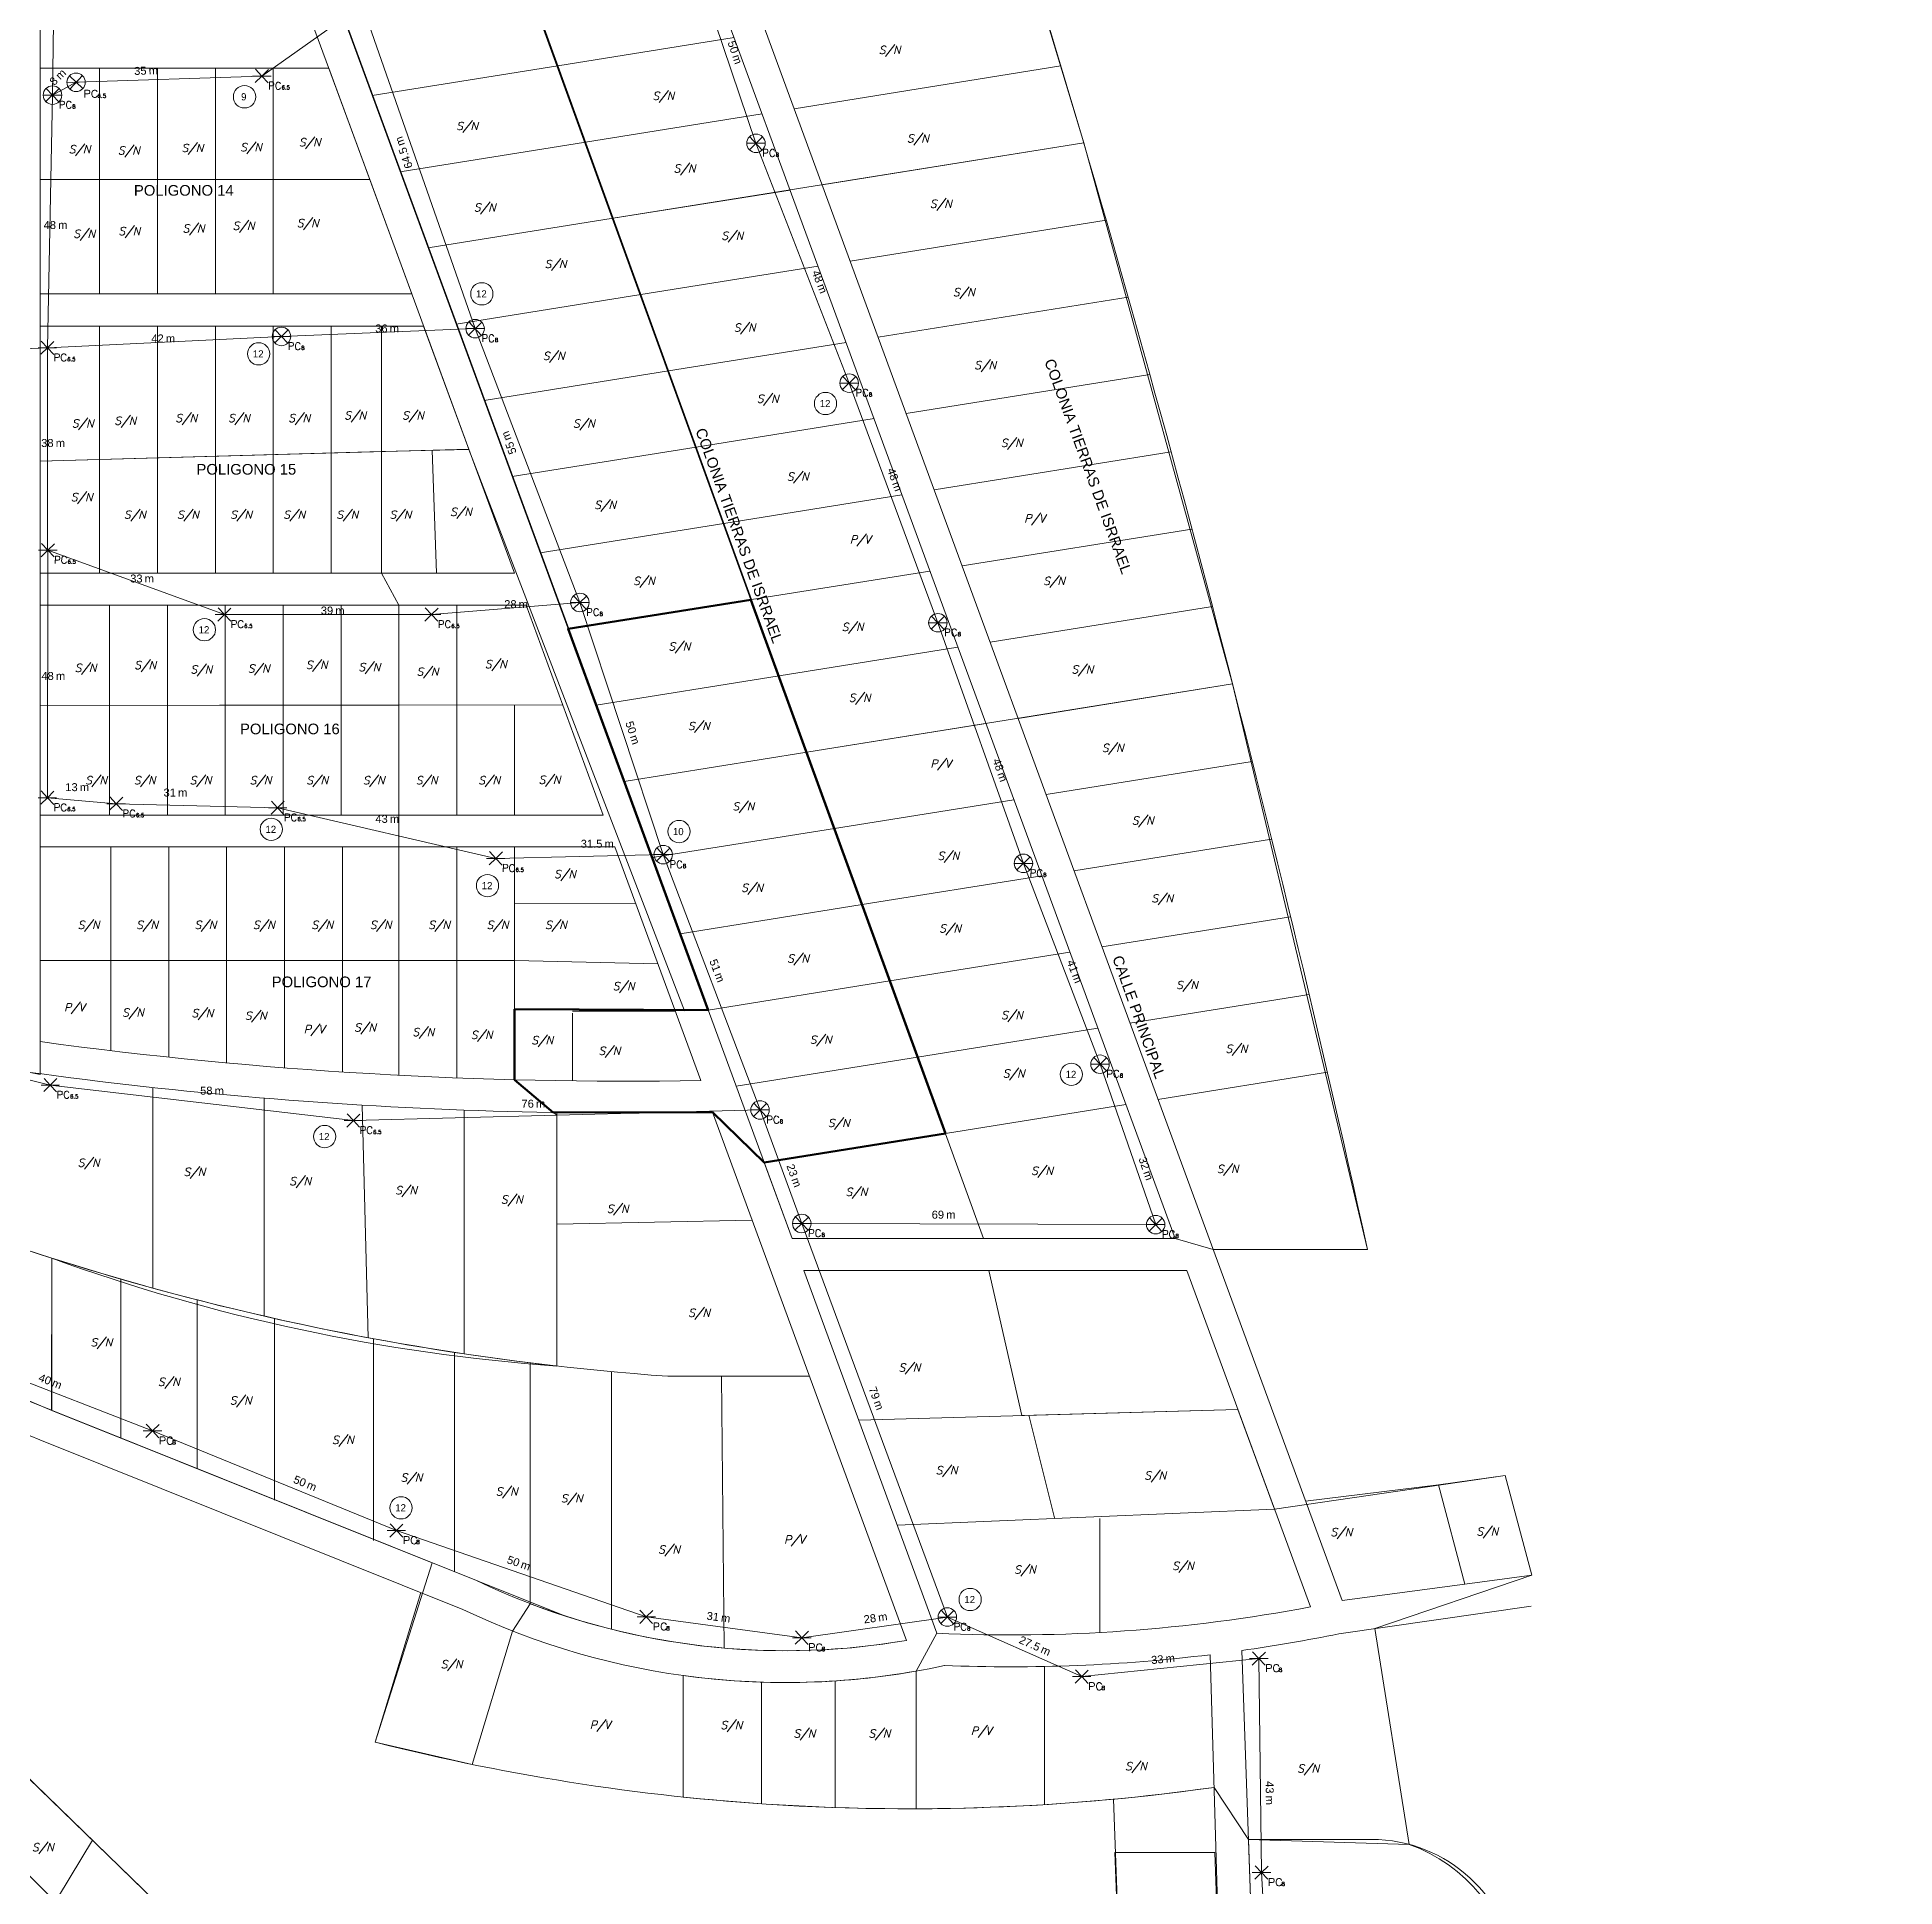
# Model space of a CAD drawing. Header units: metres. Extents: x 276196 to 280123, y 1482787 to 1490589.
# Drawn here: x 278552.7 to 278902.5, y 1489274.5 to 1489622.8 of the extents above; entities that cross this region are included whole.
import ezdxf
from ezdxf.enums import TextEntityAlignment as Align

# ---------------------------------------------------------------- set-up
doc = ezdxf.new("R2010")
doc.units = ezdxf.units.M
for name, color, linetype, lineweight in [('_ADDRESSDIBUJO', 7, 'Continuous', 0), ('_COMODINBASETEXT', 1, 'Continuous', 0), ('_HOUSECOUNT', 7, 'Continuous', 0), ('_LOTLINE', 9, 'Continuous', 0), ('_MICROZONES', 2, 'Continuous', 0), ('_POLEPED', 7, 'Continuous', 0), ('_STRAND', 3, 'Continuous', 0), ('_STRANDDISTANCE', 3, 'Continuous', 0), ('_STREET', 5, 'Continuous', 0)]:
    doc.layers.add(name, color=color, linetype=linetype, lineweight=lineweight)
doc.styles.add('Address', font='ITALICS.shx', dxfattribs={"height": 1.5})
doc.styles.add('ROMANS', font='romans.shx', dxfattribs={"height": 0.2})
doc.styles.get("Standard").update_dxf_attribs({"font": 'arial.ttf'})
doc.styles.add('StrandDistance0', font='ENGINEERING.shx', dxfattribs={"height": 1.5})
doc.styles.add('Style-ENGINEERING', font='ENGINEERING.shx')

# ---------------------------------------------------------------- blocks, each defined once
blk = doc.blocks.new('PC6.5')
at = {"layer": '_POLEPED', "color": 1}
for p, q in [((-1.74, 0), (0, 0)), ((-1.24, -1.22), (0, 0)), ((-1.19, 1.27), (0, 0)), ((0, 0), (1.24, 1.22)), ((0, 0), (1.74, 0)), ((0, 0), (1.19, -1.27))]:
    blk.add_line(p, q, dxfattribs=at)
at = {"layer": '_POLEPED', "linetype": 'Continuous', "attachment_point": 7, "rotation": 359.6478, "line_spacing_factor": 0.72, "style": 'StrandDistance0'}
for s, insert, char_height in [('\\Fromans;PC', (1.18, -2.51), 1.3914), ('\\Fromans;6.5', (3.72, -2.51), 0.7317)]:
    blk.add_mtext(s, dxfattribs=dict(at, insert=insert, char_height=char_height))
blk = doc.blocks.new('PC8_N')
at = {"layer": '_POLEPED', "color": 1}
for p, q in [((-1.24, -1.22), (1.24, 1.22)), ((-1.19, 1.27), (1.19, -1.27)), ((-1.74, 0), (1.74, 0))]:
    blk.add_line(p, q, dxfattribs=at)
blk.add_circle((0, 0), 1.74, dxfattribs=at)
at = {"layer": '_POLEPED', "linetype": 'Continuous', "style": 'ROMANS'}
for s, height, p in [('PC', 1.391, (1.18, -2.51)), ('8', 0.732, (3.72, -2.51))]:
    blk.add_text(s, height=height, rotation=359.6478, dxfattribs=at).set_placement(p)
blk = doc.blocks.new('PC6.5N')
at = {"layer": '_POLEPED', "color": 1, "linetype": 'Continuous', "lineweight": 0}
for p, q in [((-1.67, -0.09), (1.8, 0.11)), ((-1.2, 1.21), (1.32, -1.19)), ((1.24, 1.29), (-1.11, -1.28))]:
    blk.add_line(p, q, dxfattribs=at)
at = {"layer": '_POLEPED', "color": 254, "linetype": 'Continuous', "lineweight": 0}
blk.add_line((1.72, -1.45), (1.72, -2.84), dxfattribs=at)
at = {"layer": '_POLEPED', "color": 254, "linetype": 'Continuous', "lineweight": 0, "flags": 128}
for points in [[(1.72, -1.45), (2.32, -1.45), (2.52, -1.52), (2.58, -1.58), (2.65, -1.71), (2.65, -1.91), (2.58, -2.05), (2.52, -2.11), (2.32, -2.18), (1.72, -2.18)], [(4.04, -1.78), (3.97, -1.65), (3.84, -1.52), (3.71, -1.45), (3.45, -1.45), (3.31, -1.52), (3.18, -1.65), (3.11, -1.78), (3.05, -1.98), (3.05, -2.31), (3.11, -2.51), (3.18, -2.64), (3.31, -2.77), (3.45, -2.84), (3.71, -2.84), (3.84, -2.77), (3.97, -2.64), (4.04, -2.51)], [(4.59, -2.29), (4.55, -2.22), (4.45, -2.19), (4.38, -2.19), (4.28, -2.22), (4.21, -2.33), (4.17, -2.5), (4.17, -2.68), (4.21, -2.82), (4.28, -2.88), (4.38, -2.92), (4.41, -2.92), (4.52, -2.88), (4.59, -2.82), (4.62, -2.71), (4.62, -2.68), (4.59, -2.57), (4.52, -2.5), (4.41, -2.47), (4.38, -2.47), (4.28, -2.5), (4.21, -2.57), (4.17, -2.68)], [(4.9, -2.85), (4.87, -2.88), (4.9, -2.92), (4.94, -2.88), (4.9, -2.85)], [(5.6, -2.19), (5.25, -2.19), (5.21, -2.5), (5.25, -2.47), (5.35, -2.43), (5.46, -2.43), (5.56, -2.47), (5.63, -2.54), (5.67, -2.64), (5.67, -2.71), (5.63, -2.82), (5.56, -2.88), (5.46, -2.92), (5.35, -2.92), (5.25, -2.88), (5.21, -2.85), (5.18, -2.78)]]:
    blk.add_lwpolyline(points, dxfattribs=at)
at = {"layer": '_POLEPED', "color": 1, "linetype": 'Continuous', "lineweight": 0}
blk.add_circle((0.06, 0.01), 1.74, dxfattribs=at)
blk = doc.blocks.new('PV')
at = {"layer": '_ADDRESSDIBUJO', "color": 7, "linetype": 'Continuous', "lineweight": 0, "style": 'Address'}
blk.add_text('P/V', height=1.5, dxfattribs=at).set_placement((2.09, 0.23), align=Align.CENTER)
blk = doc.blocks.new('SN')
at = {"layer": '_ADDRESSDIBUJO', "color": 7, "linetype": 'Continuous', "lineweight": 0, "style": 'Address'}
blk.add_text('S/N', height=1.5, dxfattribs=at).set_placement((2, 0), align=Align.CENTER)
blk = doc.blocks.new('*U33')
at = {"layer": '_POLEPED', "linetype": 'Continuous'}
blk.add_line((206328.6, 1519837.21), (206328.59, 1519835.82), dxfattribs=at)
at = {"layer": '_POLEPED', "linetype": 'Continuous', "flags": 128}
blk.add_lwpolyline([(206328.6, 1519837.21), (206329.19, 1519837.21), (206329.39, 1519837.14), (206329.46, 1519837.07), (206329.52, 1519836.94), (206329.52, 1519836.74), (206329.46, 1519836.61), (206329.39, 1519836.54), (206329.19, 1519836.48), (206328.59, 1519836.48)], dxfattribs=at)
blk = doc.blocks.new('PC8_E')
at = {"layer": '_POLEPED', "color": 1}
for p, q in [((-1.74, 0), (0, 0)), ((-1.24, -1.22), (0, 0)), ((-1.19, 1.27), (0, 0)), ((0, 0), (1.24, 1.22)), ((0, 0), (1.74, 0)), ((0, 0), (1.19, -1.27))]:
    blk.add_line(p, q, dxfattribs=at)
at = {"layer": '_POLEPED', "linetype": 'Continuous', "flags": 128}
for points in [[(3.77, -1.47), (3.71, -1.34), (3.57, -1.2), (3.44, -1.13), (3.18, -1.13), (3.04, -1.2), (2.91, -1.33), (2.84, -1.46), (2.78, -1.66), (2.77, -1.99), (2.84, -2.19), (2.9, -2.32), (3.04, -2.46), (3.17, -2.52), (3.43, -2.53), (3.57, -2.46), (3.7, -2.33), (3.77, -2.2)], [(4, -1.78), (3.9, -1.81), (3.86, -1.88), (3.86, -1.95), (3.9, -2.02), (3.97, -2.06), (4.11, -2.09), (4.21, -2.13), (4.28, -2.2), (4.31, -2.27), (4.31, -2.37), (4.28, -2.44), (4.24, -2.48), (4.14, -2.51), (4, -2.51), (3.89, -2.47), (3.86, -2.44), (3.82, -2.37), (3.83, -2.26), (3.86, -2.19), (3.93, -2.13), (4.04, -2.09), (4.18, -2.06), (4.25, -2.02), (4.28, -1.95), (4.28, -1.88), (4.25, -1.81), (4.14, -1.78), (4, -1.78)]]:
    blk.add_lwpolyline(points, dxfattribs=at)
at = {"layer": '_POLEPED', "linetype": 'Continuous'}
blk.add_blockref('*U33', (-206327.14, -1519838.33), dxfattribs=at)
blk = doc.blocks.new('HCRES_9')
at = {"layer": '_HOUSECOUNT', "color": 1, "linetype": 'Continuous', "lineweight": 0}
blk.add_circle((0.14, 0), 2.1, dxfattribs=at)
at = {"layer": '_HOUSECOUNT', "color": 7, "linetype": 'Continuous', "lineweight": 0, "style": 'Style-ENGINEERING'}
blk.add_text('9', height=1.35, dxfattribs=at).set_placement((0, 0), align=Align.MIDDLE_CENTER)
blk = doc.blocks.new('HCRES_12')
at = {"layer": '_HOUSECOUNT', "color": 1, "linetype": 'Continuous', "lineweight": 0}
blk.add_ellipse((0, 0), major_axis=(-1.48, 1.48), ratio=1, start_param=3.926991, end_param=10.210176, dxfattribs=at)
at = {"layer": '_HOUSECOUNT', "color": 7, "linetype": 'Continuous', "lineweight": 0, "style": 'Style-ENGINEERING'}
blk.add_text('12', height=1.35, dxfattribs=at).set_placement((-0.08, 0), align=Align.MIDDLE_CENTER)
blk = doc.blocks.new('LONGITUD_RED')
at = {"layer": '_STRANDDISTANCE'}
blk.add_text('m', height=1.5, dxfattribs=at).set_placement((1.57, 0))
at = {"layer": '_STRANDDISTANCE', "flags": 4}
blk.add_attdef('?', text='', height=1.5, dxfattribs=at).set_placement((1.17, 0), align=Align.RIGHT)
blk = doc.blocks.new('HCRES_10')
at = {"layer": '_HOUSECOUNT', "color": 1, "linetype": 'Continuous', "lineweight": 0}
blk.add_circle((0.14, 0), 2.1, dxfattribs=at)
at = {"layer": '_HOUSECOUNT', "color": 7, "linetype": 'Continuous', "lineweight": 0, "style": 'Style-ENGINEERING'}
blk.add_text('10', height=1.35, dxfattribs=at).set_placement((0, 0), align=Align.MIDDLE_CENTER)

msp = doc.modelspace()

# ---------------------------------------------------------------- linework, layer by layer
at = {"layer": '_LOTLINE', "color": 9}
for p, q in [((278766.99, 1489396.56), (278676.79, 1489642.09)), ((278798.42, 1489328.41), (278682.83, 1489643.06)), ((278730.92, 1489396.56), (278643.66, 1489636.79)), ((278694.84, 1489396.56), (278608.65, 1489631.19)), ((278650.72, 1489617.36), (278683.93, 1489622.68)), ((278553.28, 1489616.92), (278607.6, 1489616.92)), ((278553.28, 1489574.44), (278553.28, 1489616.92)), ((278564.46, 1489574.44), (278564.46, 1489616.92)), ((278575.35, 1489574.44), (278575.35, 1489616.92)), ((278586.25, 1489574.44), (278586.25, 1489616.92)), ((278597.15, 1489574.44), (278597.15, 1489616.92)), ((278623.22, 1489574.44), (278607.6, 1489616.92)), ((278615.78, 1489611.77), (278650.72, 1489617.36)), ((278695.23, 1489609.29), (278745.49, 1489617.34)), ((278655.93, 1489603), (278689.2, 1489608.33)), ((278621.05, 1489597.42), (278655.93, 1489603)), ((278700.5, 1489594.95), (278749.78, 1489602.83)), ((278553.28, 1489595.94), (278615.32, 1489595.93)), ((278661.15, 1489588.65), (278694.47, 1489593.98)), ((278626.33, 1489583.07), (278661.15, 1489588.65)), ((278705.78, 1489580.6), (278754, 1489588.32)), ((278666.36, 1489574.29), (278699.74, 1489579.63)), ((278553.28, 1489574.44), (278623.22, 1489574.44)), ((278631.6, 1489568.73), (278666.36, 1489574.29)), ((278711.05, 1489566.25), (278758.15, 1489573.79)), ((278553.28, 1489568.36), (278625.45, 1489568.36)), ((278553.28, 1489521.84), (278553.28, 1489568.36)), ((278564.46, 1489521.84), (278564.46, 1489568.36)), ((278575.35, 1489521.84), (278575.35, 1489568.36)), ((278586.25, 1489521.84), (278586.25, 1489568.36)), ((278597.15, 1489521.84), (278597.15, 1489568.36)), ((278608.04, 1489521.84), (278608.04, 1489568.36)), ((278617.51, 1489521.84), (278617.51, 1489568.36)), ((278642.56, 1489521.84), (278625.45, 1489568.36)), ((278671.57, 1489559.93), (278705.01, 1489565.29)), ((278636.87, 1489554.38), (278671.57, 1489559.93)), ((278716.32, 1489551.9), (278762.23, 1489559.25)), ((278676.79, 1489545.58), (278710.28, 1489550.94)), ((278553.28, 1489542.9), (278633.97, 1489545.18)), ((278627.92, 1489521.84), (278627.07, 1489544.99)), ((278642.14, 1489540.03), (278676.79, 1489545.58)), ((278721.59, 1489537.56), (278766.23, 1489544.7)), ((278682, 1489531.22), (278715.55, 1489536.59)), ((278647.41, 1489525.69), (278682, 1489531.22)), ((278726.86, 1489523.21), (278770.16, 1489530.14)), ((278687.22, 1489516.87), (278720.82, 1489522.24)), ((278553.28, 1489521.84), (278642.56, 1489521.84)), ((278553.28, 1489515.84), (278644.76, 1489515.84)), ((278553.28, 1489476.3), (278553.28, 1489515.84)), ((278566.33, 1489476.3), (278566.33, 1489515.84)), ((278577.22, 1489476.3), (278577.22, 1489515.84)), ((278588.12, 1489476.3), (278588.12, 1489515.84)), ((278599.02, 1489476.3), (278599.02, 1489515.84)), ((278609.91, 1489476.3), (278609.91, 1489515.84)), ((278609.91, 1489476.3), (278609.91, 1489515.84)), ((278620.81, 1489476.3), (278620.81, 1489515.84)), ((278631.71, 1489476.3), (278631.71, 1489515.84)), ((278659.3, 1489476.3), (278644.76, 1489515.84)), ((278652.68, 1489511.34), (278687.22, 1489516.87)), ((278732.13, 1489508.86), (278774.02, 1489515.57)), ((278692.43, 1489502.51), (278726.09, 1489507.9)), ((278657.95, 1489496.99), (278692.43, 1489502.51)), ((278737.4, 1489494.51), (278777.81, 1489500.98)), ((278553.28, 1489496.92), (278651.66, 1489497.07)), ((278642.6, 1489476.3), (278642.6, 1489497.05)), ((278697.65, 1489488.15), (278731.36, 1489493.55)), ((278663.22, 1489482.64), (278697.65, 1489488.15)), ((278742.67, 1489480.17), (278781.52, 1489486.39)), ((278702.86, 1489473.8), (278736.63, 1489479.2)), ((278553.28, 1489476.3), (278659.3, 1489476.3)), ((278668.49, 1489468.3), (278702.86, 1489473.8)), ((278553.28, 1489470.3), (278661.5, 1489470.3)), ((278553.28, 1489433.65), (278553.28, 1489470.3)), ((278566.57, 1489431.96), (278566.57, 1489470.3)), ((278577.47, 1489430.73), (278577.47, 1489470.3)), ((278588.37, 1489429.66), (278588.37, 1489470.3)), ((278599.26, 1489428.73), (278599.26, 1489470.3)), ((278610.16, 1489427.94), (278610.16, 1489470.3)), ((278620.81, 1489427.32), (278620.81, 1489470.3)), ((278631.71, 1489426.83), (278631.71, 1489470.3)), ((278642.6, 1489426.48), (278642.6, 1489470.3)), ((278677.67, 1489426.33), (278661.5, 1489470.3)), ((278747.94, 1489465.82), (278785.16, 1489471.78)), ((278708.08, 1489459.44), (278741.9, 1489464.85)), ((278665.4, 1489459.72), (278642.6, 1489459.68)), ((278673.76, 1489453.95), (278708.08, 1489459.44)), ((278753.21, 1489451.47), (278788.73, 1489457.16)), ((278553.28, 1489448.95), (278642.6, 1489448.95)), ((278669.59, 1489448.32), (278642.6, 1489448.95)), ((278713.29, 1489445.08), (278747.17, 1489450.51)), ((278679.03, 1489439.6), (278713.29, 1489445.08)), ((278758.48, 1489437.13), (278792.23, 1489442.53)), ((278672.86, 1489439.4), (278653.5, 1489439.4)), ((278653.5, 1489426.27), (278653.5, 1489439.03)), ((278718.5, 1489430.73), (278752.44, 1489436.16)), ((278684.3, 1489425.25), (278718.5, 1489430.73)), ((278763.75, 1489422.78), (278795.66, 1489427.89)), ((278574.45, 1489425.02), (278574.45, 1489387.26)), ((278595.43, 1489423.02), (278595.43, 1489381.98)), ((278613.89, 1489421.7), (278615.03, 1489377.91)), ((278633.13, 1489420.77), (278633.13, 1489374.87)), ((278723.72, 1489416.37), (278757.71, 1489421.81)), ((278650.53, 1489420.31), (278650.53, 1489372.58)), ((278716.42, 1489320.93), (278679.86, 1489420.37)), ((278689.57, 1489410.91), (278723.72, 1489416.37)), ((278687.34, 1489400.03), (278650.53, 1489399.31)), ((278694.84, 1489396.56), (278766.99, 1489396.56)), ((278555.47, 1489364.22), (278555.47, 1489392.88)), ((278774.14, 1489394.49), (278803.2, 1489394.49)), ((278697.05, 1489390.56), (278769.19, 1489390.56)), ((278722.13, 1489322.26), (278697.05, 1489390.56)), ((278792.46, 1489327.23), (278769.19, 1489390.56)), ((278568.44, 1489359.02), (278568.44, 1489388.95)), ((278582.83, 1489353.27), (278582.83, 1489385.03)), ((278597.37, 1489347.33), (278597.37, 1489381.54)), ((278616, 1489339.73), (278616, 1489377.73)), ((278631.3, 1489333.85), (278631.3, 1489375.14)), ((278645.54, 1489327.84), (278645.53, 1489373.18)), ((278660.82, 1489323.04), (278660.82, 1489371.52)), ((278698.14, 1489370.65), (278671.47, 1489370.65)), ((278682.04, 1489319.49), (278681.58, 1489370.65)), ((278555.4, 1489364.25), (278651.89, 1489325.6)), ((278707.4, 1489362.38), (278778.8, 1489364.42)), ((278744.28, 1489344.01), (278739.42, 1489363.3)), ((278553.17, 1489358.68), (278632.83, 1489326.77)), ((278829.14, 1489351.94), (278816.55, 1489350.21)), ((278834.16, 1489333.2), (278829.14, 1489351.94)), ((278816.55, 1489350.21), (278791.54, 1489347.12)), ((278821.56, 1489331.51), (278816.55, 1489350.21)), ((278714.65, 1489342.63), (278785.69, 1489345.66)), ((278752.79, 1489322.41), (278752.79, 1489343.87)), ((278821.56, 1489331.51), (278834.16, 1489333.2)), ((278624.93, 1489329.94), (278616.35, 1489301.75)), ((278798.42, 1489328.41), (278821.56, 1489331.51)), ((278797.83, 1489322.16), (278834.01, 1489327.36)), ((278642.23, 1489322.69), (278634.58, 1489297.58)), ((278811.08, 1489282.51), (278804.62, 1489323.14)), ((278583.29, 1489263.74), (278529.47, 1489315.91)), ((278742.36, 1489316.01), (278742.36, 1489290.01)), ((278775.97, 1489238), (278773.56, 1489318.23)), ((278781.76, 1489256.13), (278779.55, 1489319.02)), ((278674.34, 1489314.31), (278674.34, 1489291.44)), ((278689.12, 1489313.06), (278689.12, 1489290.17)), ((278702.96, 1489313.3), (278702.96, 1489289.46)), ((278718.24, 1489315.16), (278718.24, 1489289.22)), ((278757.09, 1489243.77), (278755.38, 1489291.03)), ((278563.09, 1489283.34), (278554.51, 1489269.04)), ((278774.44, 1489280.99), (278755.65, 1489280.99)), ((278780.8, 1489283.46), (278803.97, 1489283.46))]:
    msp.add_line(p, q, dxfattribs=at)
for centre, radius, start, end in [((275754.85, 1488723.93), 3121.23, 12.40611, 17.28695), ((278663.43, 1490245.55), 825.34, 258.90788, 271.14051), ((278663.43, 1490245.55), 819.34, 262.27395, 270.9956), ((278706.84, 1489869), 499.6, 242.6519, 265.9409), ((277942.81, 1487888.9), 1597.47, 67.44807, 72.03963), ((277942.81, 1487888.9), 1591.47, 67.44807, 71.94773), ((278693.62, 1489453.9), 134.92, 244.4464, 279.7326), ((278693.62, 1489453.9), 140.92, 244.4464, 282.2516), ((278735.97, 1489626.9), 304.95, 267.399, 280.6747), ((278735.97, 1489626.9), 310.95, 278.0568, 281.4743), ((278735.97, 1489626.9), 310.95, 267.7047, 276.9424), ((278716.96, 1489699.38), 410.16, 255.8005, 278.0374), ((278803.97, 1489256.18), 27.28, 4.2323, 90), ((280286.31, 1491034.1), 2472.76, 225.20012, 226.45475), ((280286.31, 1491034.1), 2479.76, 225.20012, 226.45475)]:
    msp.add_arc(centre, radius, start, end, dxfattribs=at)
at = {"layer": '_MICROZONES'}
for points in [[(278615.35, 1489714.29), (278687.11, 1489516.85), (278652.79, 1489511.36), (278580.34, 1489708.69)], [(278626.01, 1489685.61), (278661.15, 1489588.65), (278749.78, 1489602.83), (278735.09, 1489651.42), (278712.12, 1489647.75), (278695.41, 1489696.72)], [(278553.28, 1489646.46), (278553.28, 1489595.94), (278615.32, 1489595.93), (278596.78, 1489646.34)], [(278661.15, 1489588.65), (278697.65, 1489488.15), (278777.81, 1489500.98), (278749.78, 1489602.83)], [(278553.28, 1489595.94), (278615.32, 1489595.93), (278633.97, 1489545.18), (278553.28, 1489542.9)], [(278553.28, 1489542.9), (278617.51, 1489544.72), (278617.51, 1489521.84), (278620.81, 1489515.84), (278620.81, 1489497.07), (278553.28, 1489496.92)], [(278617.51, 1489544.72), (278634, 1489545.1), (278674.58, 1489439.42), (278642.6, 1489439.75), (278642.6, 1489448.95), (278620.81, 1489448.95), (278620.81, 1489515.84), (278617.51, 1489521.84)], [(278697.65, 1489488.15), (278723.72, 1489416.37), (278689.57, 1489410.91), (278694.84, 1489396.56), (278730.92, 1489396.56), (278766.99, 1489396.56), (278774.14, 1489394.49), (278803.2, 1489394.49), (278777.81, 1489500.98)], [(278553.28, 1489496.92), (278620.81, 1489497.02), (278620.81, 1489448.95), (278553.28, 1489448.95)], [(278714.82, 1489144.57), (278745.26, 1489167.57), (278784.02, 1489197.18), (278765.8, 1489222.71), (278775.97, 1489238), (278774.44, 1489280.99), (278755.65, 1489280.99), (278757.09, 1489243.77), (278647.82, 1489160.52), (278657.81, 1489147.93), (278693.38, 1489175.04), (278696, 1489169.49)]]:
    msp.add_lwpolyline(points, close=True, dxfattribs=at)
at = {"layer": '_MICROZONES', "lineweight": 70}
msp.add_lwpolyline([(278642.6, 1489439.75), (278642.6, 1489426.48), (278649.89, 1489420.32), (278679.86, 1489420.37), (278689.57, 1489410.91), (278723.72, 1489416.37), (278687.11, 1489516.85), (278652.68, 1489511.34), (278679.03, 1489439.6), (278642.6, 1489439.75)], close=True, dxfattribs=at)
at = {"layer": '_MICROZONES'}
for points in [[(278524.84, 1489433.04), (278524.59, 1489403.82, 0.065203), (278650.53, 1489372.58), (278650.53, 1489419.79), (278642.6, 1489426.48), (278642.6, 1489448.95), (278553.28, 1489448.95), (278553.28, 1489433.65), (278553.28, 1489427.48)], [(278422.45, 1489412.11, -0.236127), (278403.38, 1489435.43), (278430.93, 1489435.13), (278434.23, 1489444.09), (278479.79, 1489445.74), (278477.44, 1489425.18, 0.042337), (278555.47, 1489392.88), (278555.4, 1489364.25), (278524.93, 1489376.53), (278523.58, 1489370.62), (278516.67, 1489347.91), (278433.03, 1489396.48)], [(278555.47, 1489392.88), (278555.47, 1489364.22), (278627.09, 1489335.54), (278616.35, 1489301.75), (278634.58, 1489297.58), (278642.23, 1489322.69), (278645.54, 1489327.84, 0.134346), (278716.42, 1489320.93), (278679.86, 1489420.37), (278650.53, 1489420.31), (278650.53, 1489372.58, -0.069479)], [(278674.34, 1489291.44, 0.061173), (278774.31, 1489293.25), (278780.8, 1489283.46), (278811.08, 1489282.51), (278804.62, 1489323.14), (278834.16, 1489333.2), (278829.14, 1489351.94), (278785.69, 1489345.66), (278778.8, 1489364.42), (278738.09, 1489363.26), (278731.9, 1489390.56), (278697.05, 1489390.56), (278722.13, 1489322.26), (278718.24, 1489315.16, -0.078381), (278674.34, 1489314.31)], [(278831.18, 1489258.19, -0.030804), (278902.52, 1489156.71), (278885.26, 1489142.97), (278875.9, 1489147.79), (278839.1, 1489119.99), (278787.23, 1489192.67), (278823.89, 1489220.36), (278825.76, 1489228.21), (278814.01, 1489245.22, 0.372168), (278790.55, 1489250.7, -0.564454), (278781.76, 1489256.13), (278780.8, 1489283.46), (278811.08, 1489282.51, -0.272433)]]:
    msp.add_lwpolyline(points, format="xyb", close=True, dxfattribs=at)
msp.add_lwpolyline([(278484.49, 1489305.35), (278503.94, 1489281.81), (278517.39, 1489295.31), (278520.89, 1489301.61), (278574.71, 1489249.45), (278583.29, 1489263.74), (278529.47, 1489315.91), (278495.15, 1489315.4), (278484.49, 1489305.35)], dxfattribs=at)
at = {"layer": '_STRAND'}
for p, q in [((278688.05, 1489602.77), (278672.18, 1489649.69)), ((278595, 1489615.44), (278613.87, 1489628.77)), ((278635.17, 1489567.88), (278613.87, 1489628.77)), ((278555.58, 1489611.84), (278560.02, 1489614.26)), ((278560.02, 1489614.26), (278595, 1489615.44)), ((278554.62, 1489564.27), (278555.58, 1489611.84)), ((278705.6, 1489557.62), (278688.05, 1489602.77)), ((278635.17, 1489567.88), (278598.7, 1489566.41)), ((278654.89, 1489516.32), (278635.17, 1489567.88)), ((278507.81, 1489562.44), (278554.62, 1489564.27)), ((278598.7, 1489566.41), (278554.62, 1489564.27)), ((278554.62, 1489564.27), (278554.62, 1489526.24)), ((278722.31, 1489512.51), (278705.6, 1489557.62)), ((278554.62, 1489479.58), (278554.69, 1489526.16)), ((278554.69, 1489526.16), (278587.95, 1489514.06)), ((278626.95, 1489514.05), (278654.89, 1489516.32)), ((278670.58, 1489468.85), (278654.89, 1489516.32)), ((278587.95, 1489514.06), (278626.95, 1489514.05)), ((278738.42, 1489467.21), (278722.31, 1489512.51)), ((278567.57, 1489478.44), (278554.62, 1489479.58)), ((278597.98, 1489477.68), (278567.57, 1489478.44)), ((278639.05, 1489468.15), (278597.98, 1489477.68)), ((278670.58, 1489468.85), (278639.05, 1489468.15)), ((278688.82, 1489420.78), (278670.58, 1489468.85)), ((278752.84, 1489429.4), (278738.42, 1489467.21)), ((278502.4, 1489438.64), (278555.17, 1489425.47)), ((278763.32, 1489399.2), (278752.84, 1489429.4)), ((278555.17, 1489425.47), (278612.23, 1489418.79)), ((278612.23, 1489418.79), (278688.82, 1489420.78)), ((278688.82, 1489420.78), (278696.68, 1489399.41)), ((278724.1, 1489325.32), (278696.66, 1489399.43)), ((278696.68, 1489399.41), (278763.32, 1489399.2)), ((278536.7, 1489375), (278574.41, 1489360.35)), ((278574.41, 1489360.35), (278620.34, 1489341.6)), ((278620.34, 1489341.6), (278667.4, 1489325.35)), ((278667.4, 1489325.35), (278696.68, 1489321.43)), ((278696.68, 1489321.43), (278724.1, 1489325.32)), ((278724.1, 1489325.32), (278749.39, 1489314.1)), ((278749.39, 1489314.1), (278782.74, 1489317.51)), ((278782.74, 1489317.51), (278783.25, 1489277.22)), ((278533.4, 1489294.33), (278597.23, 1489230.84)), ((278783.25, 1489277.22), (278784.61, 1489251.81))]:
    msp.add_line(p, q, dxfattribs=at)
at = {"layer": '_STRANDDISTANCE'}
msp.add_line((278555.58, 1489611.84), (278556.49, 1489676.39), dxfattribs=at)

# ---------------------------------------------------------------- block references
at = {"layer": '_ADDRESSDIBUJO'}
for name, p in [('SN', (278711.21, 1489619.6)), ('SN', (278668.6, 1489610.94)), ('SN', (278631.65, 1489605.28)), ('SN', (278716.53, 1489602.95)), ('SN', (278672.59, 1489597.29)), ('SN', (278720.86, 1489590.63)), ('SN', (278634.98, 1489589.96)), ('SN', (278681.58, 1489584.63)), ('SN', (278648.3, 1489579.3)), ('SN', (278725.19, 1489573.98)), ('SN', (278683.91, 1489567.32)), ('SN', (278647.96, 1489561.99)), ('SN', (278729.21, 1489560.26)), ('SN', (278688.26, 1489553.94)), ('SN', (278653.64, 1489549.27)), ('SN', (278734.2, 1489545.61)), ('SN', (278693.92, 1489539.28)), ('SN', (278657.64, 1489533.95)), ('PV', (278738.45, 1489531.18)), ('PV', (278705.6, 1489527.22)), ('SN', (278664.96, 1489519.63)), ('SN', (278742.19, 1489519.63)), ('SN', (278704.24, 1489510.97)), ('SN', (278671.62, 1489507.31)), ('SN', (278747.51, 1489502.98)), ('SN', (278705.57, 1489497.65)), ('SN', (278675.28, 1489492.32)), ('SN', (278753.23, 1489488.19)), ('PV', (278720.76, 1489485)), ('SN', (278683.66, 1489477.2)), ('SN', (278758.89, 1489474.54)), ('SN', (278722.27, 1489467.87)), ('SN', (278685.32, 1489461.88)), ('SN', (278762.55, 1489459.88)), ('SN', (278722.61, 1489454.22)), ('SN', (278693.98, 1489448.56)), ('SN', (278767.21, 1489443.56)), ('SN', (278734.26, 1489437.9)), ('SN', (278698.23, 1489433.27)), ('SN', (278776.53, 1489431.57)), ('SN', (278734.59, 1489426.91)), ('SN', (278701.63, 1489417.58)), ('SN', (278739.91, 1489408.59)), ('SN', (278774.87, 1489408.93)), ('SN', (278704.96, 1489404.6)), ('SN', (278675.34, 1489381.86)), ('SN', (278562.78, 1489376.29)), ('SN', (278714.95, 1489371.54)), ('SN', (278575.48, 1489368.85)), ('SN', (278589.02, 1489365.36)), ('SN', (278608.25, 1489357.92)), ('SN', (278621.17, 1489350.84)), ('SN', (278721.94, 1489352.22)), ('SN', (278761.22, 1489351.22)), ('SN', (278639.1, 1489348.21)), ('SN', (278651.34, 1489346.92)), ('SN', (278796.28, 1489340.57)), ('SN', (278669.69, 1489337.3)), ('SN', (278736.7, 1489333.5)), ('SN', (278766.46, 1489334.2)), ('SN', (278628.73, 1489315.69)), ('SN', (278681.42, 1489304.24)), ('SN', (278695.17, 1489302.65)), ('SN', (278709.3, 1489302.65)), ('SN', (278757.6, 1489296.48)), ('SN', (278790.03, 1489296.05)), ('SN', (278551.76, 1489281.22))]:
    msp.add_blockref(name, p, dxfattribs=at)
at = {"layer": '_HOUSECOUNT', "zscale": 0.001}
for name, p in [('HCRES_9', (278591.6, 1489611.53)), ('HCRES_12', (278636.43, 1489574.43)), ('HCRES_12', (278594.4, 1489563.13)), ('HCRES_12', (278701.15, 1489553.78)), ('HCRES_12', (278596.77, 1489473.62)), ('HCRES_12', (278606.82, 1489415.78))]:
    msp.add_blockref(name, p, dxfattribs=at)
at = {"layer": '_HOUSECOUNT', "color": 1, "lineweight": 70, "zscale": 0.001}
msp.add_blockref('HCRES_12', (278584.19, 1489511.19), dxfattribs=at)
at = {"layer": '_HOUSECOUNT', "lineweight": 70, "zscale": 0.001}
for name, p in [('HCRES_10', (278673.42, 1489473.2)), ('HCRES_12', (278637.5, 1489463.02)), ('HCRES_12', (278747.45, 1489427.48)), ('HCRES_12', (278621.21, 1489345.89)), ('HCRES_12', (278728.38, 1489328.62))]:
    msp.add_blockref(name, p, dxfattribs=at)
at = {"layer": '_MICROZONES', "zscale": 0.001}
for name, p in [('SN', (278602.01, 1489602.21)), ('SN', (278592.4, 1489503.14)), ('SN', (278603.32, 1489503.82)), ('SN', (278637.06, 1489503.98)), ('SN', (278647.17, 1489482.2)), ('SN', (278650.08, 1489464.45)), ('SN', (278661.13, 1489443.35)), ('PV', (278557.62, 1489439.13)), ('SN', (278581.81, 1489438.27)), ('PV', (278602.77, 1489435.01)), ('SN', (278623.4, 1489434.71)), ('SN', (278634.39, 1489434.16)), ('SN', (278645.79, 1489433.16)), ('PV', (278693.23, 1489338.92)), ('SN', (278823.77, 1489340.68)), ('PV', (278656.61, 1489304.04)), ('PV', (278728.39, 1489302.93))]:
    msp.add_blockref(name, p, dxfattribs=at)
at = {"layer": '_POLEPED'}
for name, p in [('PC6.5', (278595, 1489615.44)), ('PC8_N', (278555.58, 1489611.84)), ('PC6.5N', (278559.96, 1489614.25)), ('PC8_N', (278688.05, 1489602.77)), ('PC8_N', (278598.7, 1489566.41)), ('PC8_N', (278635.17, 1489567.88)), ('PC6.5', (278554.62, 1489564.27)), ('PC8_N', (278705.6, 1489557.62)), ('PC6.5', (278554.69, 1489526.16)), ('PC6.5', (278587.95, 1489514.06)), ('PC6.5', (278626.95, 1489514.05)), ('PC8_N', (278654.89, 1489516.32)), ('PC8_N', (278722.31, 1489512.51)), ('PC6.5', (278554.62, 1489479.58)), ('PC6.5', (278567.57, 1489478.44)), ('PC6.5', (278597.98, 1489477.68)), ('PC8_N', (278670.58, 1489468.85)), ('PC6.5', (278639.05, 1489468.15)), ('PC8_N', (278738.42, 1489467.21)), ('PC8_N', (278752.84, 1489429.4)), ('PC6.5', (278555.17, 1489425.47)), ('PC8_N', (278688.82, 1489420.78)), ('PC6.5', (278612.23, 1489418.79)), ('PC8_N', (278696.68, 1489399.41)), ('PC8_N', (278763.32, 1489399.2)), ('PC8_E', (278574.41, 1489360.35)), ('PC8_E', (278620.34, 1489341.6)), ('PC8_E', (278667.4, 1489325.35)), ('PC8_N', (278724.09, 1489325.32)), ('PC8_E', (278696.68, 1489321.43)), ('PC8_E', (278782.74, 1489317.51)), ('PC8_E', (278749.39, 1489314.1)), ('PC8_E', (278783.25, 1489277.22))]:
    msp.add_blockref(name, p, dxfattribs=at)
at = {"layer": '_STRANDDISTANCE'}
ref = msp.add_blockref('LONGITUD_RED', (278683.05, 1489620.66), dxfattribs=dict(at, rotation=288.6815960175858))
ref.add_attrib('?', '50', dxfattribs={"height": 1.5, "rotation": 288.6816}).set_placement((278683.43, 1489619.56), align=Align.RIGHT)
ref = msp.add_blockref('LONGITUD_RED', (278555.9, 1489613.55), dxfattribs=dict(at, rotation=44.3770844369224))
ref.add_attrib('?', '8', dxfattribs={"height": 1.5, "rotation": 44.3771}).set_placement((278556.73, 1489614.36), align=Align.RIGHT)
ref = msp.add_blockref('LONGITUD_RED', (278572.15, 1489615.67), dxfattribs=dict(at, rotation=1.931894254209199))
ref.add_attrib('?', '35', dxfattribs={"height": 1.5, "rotation": 1.9319}).set_placement((278573.31, 1489615.71), align=Align.RIGHT)
ref = msp.add_blockref('LONGITUD_RED', (278622.5, 1489601.08), dxfattribs=dict(at, rotation=109.2810212051267))
ref.add_attrib('?', '64.5', dxfattribs={"height": 1.5, "rotation": 109.281}).set_placement((278622.11, 1489602.18), align=Align.RIGHT)
ref = msp.add_blockref('LONGITUD_RED', (278555.07, 1489586.64), dxfattribs=at)
ref.add_attrib('?', '48', dxfattribs={"height": 1.5}).set_placement((278556.24, 1489586.64), align=Align.RIGHT)
ref = msp.add_blockref('LONGITUD_RED', (278698.97, 1489577.43), dxfattribs=dict(at, rotation=291.2433458350795))
ref.add_attrib('?', '48', dxfattribs={"height": 1.5, "rotation": 291.2433}).set_placement((278699.39, 1489576.35), align=Align.RIGHT)
ref = msp.add_blockref('LONGITUD_RED', (278617.51, 1489567.17), dxfattribs=at)
ref.add_attrib('?', '36', dxfattribs={"height": 1.5}).set_placement((278618.68, 1489567.17), align=Align.RIGHT)
ref = msp.add_blockref('LONGITUD_RED', (278575.35, 1489565.28), dxfattribs=at)
ref.add_attrib('?', '42', dxfattribs={"height": 1.5}).set_placement((278576.52, 1489565.28), align=Align.RIGHT)
ref = msp.add_blockref('LONGITUD_RED', (278554.62, 1489545.6), dxfattribs=at)
ref.add_attrib('?', '38', dxfattribs={"height": 1.5}).set_placement((278555.78, 1489545.6), align=Align.RIGHT)
ref = msp.add_blockref('LONGITUD_RED', (278642.6, 1489545.65), dxfattribs=dict(at, rotation=110.9313536820132))
ref.add_attrib('?', '55', dxfattribs={"height": 1.5, "rotation": 110.9314}).set_placement((278642.18, 1489546.74), align=Align.RIGHT)
ref = msp.add_blockref('LONGITUD_RED', (278713.12, 1489540.21), dxfattribs=dict(at, rotation=290.3277154713727))
ref.add_attrib('?', '48', dxfattribs={"height": 1.5, "rotation": 290.3277}).set_placement((278713.52, 1489539.12), align=Align.RIGHT)
ref = msp.add_blockref('LONGITUD_RED', (278571.37, 1489520.09), dxfattribs=at)
ref.add_attrib('?', '33', dxfattribs={"height": 1.5}).set_placement((278572.54, 1489520.09), align=Align.RIGHT)
ref = msp.add_blockref('LONGITUD_RED', (278607.27, 1489514.06), dxfattribs=at)
ref.add_attrib('?', '39', dxfattribs={"height": 1.5}).set_placement((278608.43, 1489514.06), align=Align.RIGHT)
ref = msp.add_blockref('LONGITUD_RED', (278641.8, 1489515.26), dxfattribs=at)
ref.add_attrib('?', '28', dxfattribs={"height": 1.5}).set_placement((278642.97, 1489515.26), align=Align.RIGHT)
ref = msp.add_blockref('LONGITUD_RED', (278554.66, 1489501.74), dxfattribs=at)
ref.add_attrib('?', '48', dxfattribs={"height": 1.5}).set_placement((278555.82, 1489501.74), align=Align.RIGHT)
ref = msp.add_blockref('LONGITUD_RED', (278663.79, 1489492.58), dxfattribs=dict(at, rotation=288.2902946283413))
ref.add_attrib('?', '50', dxfattribs={"height": 1.5, "rotation": 288.2903}).set_placement((278664.16, 1489491.47), align=Align.RIGHT)
ref = msp.add_blockref('LONGITUD_RED', (278732.96, 1489485.53), dxfattribs=dict(at, rotation=289.5730361911689))
ref.add_attrib('?', '48', dxfattribs={"height": 1.5, "rotation": 289.573}).set_placement((278733.36, 1489484.44), align=Align.RIGHT)
ref = msp.add_blockref('LONGITUD_RED', (278559.15, 1489480.81), dxfattribs=at)
ref.add_attrib('?', '13', dxfattribs={"height": 1.5}).set_placement((278560.32, 1489480.81), align=Align.RIGHT)
ref = msp.add_blockref('LONGITUD_RED', (278577.65, 1489479.79), dxfattribs=at)
ref.add_attrib('?', '31', dxfattribs={"height": 1.5}).set_placement((278578.82, 1489479.79), align=Align.RIGHT)
ref = msp.add_blockref('LONGITUD_RED', (278617.55, 1489474.83), dxfattribs=at)
ref.add_attrib('?', '43', dxfattribs={"height": 1.5}).set_placement((278618.71, 1489474.83), align=Align.RIGHT)
ref = msp.add_blockref('LONGITUD_RED', (278657.97, 1489470.15), dxfattribs=at)
ref.add_attrib('?', '31.5', dxfattribs={"height": 1.5}).set_placement((278659.13, 1489470.15), align=Align.RIGHT)
ref = msp.add_blockref('LONGITUD_RED', (278679.66, 1489447.75), dxfattribs=dict(at, rotation=290.7824994589292))
ref.add_attrib('?', '51', dxfattribs={"height": 1.5, "rotation": 290.7825}).set_placement((278680.07, 1489446.66), align=Align.RIGHT)
ref = msp.add_blockref('LONGITUD_RED', (278746.97, 1489447.6), dxfattribs=dict(at, rotation=290.8757555032024))
ref.add_attrib('?', '41', dxfattribs={"height": 1.5, "rotation": 290.8758}).set_placement((278747.38, 1489446.51), align=Align.RIGHT)
ref = msp.add_blockref('LONGITUD_RED', (278584.55, 1489423.67), dxfattribs=at)
ref.add_attrib('?', '58', dxfattribs={"height": 1.5}).set_placement((278585.71, 1489423.67), align=Align.RIGHT)
ref = msp.add_blockref('LONGITUD_RED', (278645.05, 1489421.22), dxfattribs=at)
ref.add_attrib('?', '76', dxfattribs={"height": 1.5}).set_placement((278646.22, 1489421.22), align=Align.RIGHT)
ref = msp.add_blockref('LONGITUD_RED', (278694.16, 1489409.18), dxfattribs=dict(at, rotation=290.1908895558254))
ref.add_attrib('?', '23', dxfattribs={"height": 1.5, "rotation": 290.1909}).set_placement((278694.56, 1489408.08), align=Align.RIGHT)
ref = msp.add_blockref('LONGITUD_RED', (278760.45, 1489410.52), dxfattribs=dict(at, rotation=289.1334328417464))
ref.add_attrib('?', '32', dxfattribs={"height": 1.5, "rotation": 289.1334}).set_placement((278760.83, 1489409.42), align=Align.RIGHT)
ref = msp.add_blockref('LONGITUD_RED', (278722.31, 1489400.33), dxfattribs=dict(at, rotation=359.8198627989137))
ref.add_attrib('?', '69', dxfattribs={"height": 1.5, "rotation": 359.8199}).set_placement((278723.47, 1489400.32), align=Align.RIGHT)
ref = msp.add_blockref('LONGITUD_RED', (278553.89, 1489369.39), dxfattribs=dict(at, rotation=338.7668495539974))
ref.add_attrib('?', '40', dxfattribs={"height": 1.5, "rotation": 338.7668}).set_placement((278554.98, 1489368.97), align=Align.RIGHT)
ref = msp.add_blockref('LONGITUD_RED', (278709.64, 1489367.24), dxfattribs=dict(at, rotation=290.3136661843022))
ref.add_attrib('?', '79', dxfattribs={"height": 1.5, "rotation": 290.3137}).set_placement((278710.05, 1489366.15), align=Align.RIGHT)
ref = msp.add_blockref('LONGITUD_RED', (278601.87, 1489350.22), dxfattribs=dict(at, rotation=337.7940019749271))
ref.add_attrib('?', '50', dxfattribs={"height": 1.5, "rotation": 337.794}).set_placement((278602.95, 1489349.78), align=Align.RIGHT)
ref = msp.add_blockref('LONGITUD_RED', (278642.14, 1489335.13), dxfattribs=dict(at, rotation=340.9575543364002))
ref.add_attrib('?', '50', dxfattribs={"height": 1.5, "rotation": 340.9576}).set_placement((278643.24, 1489334.75), align=Align.RIGHT)
ref = msp.add_blockref('LONGITUD_RED', (278679.84, 1489324.7), dxfattribs=dict(at, rotation=352.3665940919433))
ref.add_attrib('?', '31', dxfattribs={"height": 1.5, "rotation": 352.3666}).set_placement((278681, 1489324.54), align=Align.RIGHT)
ref = msp.add_blockref('LONGITUD_RED', (278709.61, 1489324.27), dxfattribs=dict(at, rotation=8.070558300440366))
ref.add_attrib('?', '28', dxfattribs={"height": 1.5, "rotation": 8.0706}).set_placement((278710.76, 1489324.44), align=Align.RIGHT)
ref = msp.add_blockref('LONGITUD_RED', (278740.1, 1489319.31), dxfattribs=dict(at, rotation=336.0816115772219))
ref.add_attrib('?', '27.5', dxfattribs={"height": 1.5, "rotation": 336.0816}).set_placement((278741.16, 1489318.84), align=Align.RIGHT)
ref = msp.add_blockref('LONGITUD_RED', (278763.71, 1489316.57), dxfattribs=dict(at, rotation=5.833787335700898))
ref.add_attrib('?', '33', dxfattribs={"height": 1.5, "rotation": 5.8338}).set_placement((278764.87, 1489316.69), align=Align.RIGHT)
ref = msp.add_blockref('LONGITUD_RED', (278784.04, 1489293.26), dxfattribs=dict(at, rotation=270.7212335561162))
ref.add_attrib('?', '43', dxfattribs={"height": 1.5, "rotation": 270.7212}).set_placement((278784.06, 1489292.09), align=Align.RIGHT)

# ---------------------------------------------------------------- texts
at = {"layer": '_ADDRESSDIBUJO', "color": 7, "linetype": 'Continuous', "lineweight": 0, "style": 'Address'}
for p in [(278560.67, 1489600.91), (278581.92, 1489601.14), (278592.95, 1489601.29), (278569.95, 1489600.68), (278603.64, 1489587), (278561.55, 1489585), (278570.04, 1489585.5), (278582.13, 1489586), (278591.55, 1489586.5), (278561.27, 1489549.3), (278569.28, 1489549.8), (278580.76, 1489550.3), (278590.69, 1489550.3), (278602.03, 1489550.3), (278612.57, 1489550.8), (278623.46, 1489550.8), (278561.08, 1489535.42), (278571.08, 1489532.11), (278581.08, 1489532.11), (278591.08, 1489532.11), (278601.08, 1489532.11), (278611.08, 1489532.11), (278621.08, 1489532.11), (278632.49, 1489532.63), (278561.8, 1489503.27), (278573.03, 1489503.8), (278583.6, 1489502.98), (278615.24, 1489503.41), (278626.19, 1489502.55), (278563.77, 1489482.1), (278572.93, 1489482.1), (278583.45, 1489482.1), (278594.75, 1489482.1), (278605.41, 1489482.1), (278616.07, 1489482.1), (278637.81, 1489482.1), (278562.37, 1489454.87), (278573.37, 1489454.87), (278584.37, 1489454.87), (278595.37, 1489454.87), (278606.37, 1489454.87), (278617.37, 1489454.87), (278628.37, 1489454.87), (278639.37, 1489454.87), (278650.37, 1489454.87), (278570.73, 1489438.37), (278593.85, 1489437.79), (278614.43, 1489435.57), (278660.44, 1489431.16), (278562.37, 1489410.11), (278582.3, 1489408.38), (278602.22, 1489406.64), (278622.15, 1489404.91), (278642.07, 1489403.18), (278662, 1489401.45)]:
    msp.add_text('S/N', height=1.5, dxfattribs=at).set_placement(p, align=Align.CENTER)
at = {"layer": '_COMODINBASETEXT'}
for s, p in [('POLIGONO 14', (278570.91, 1489592.91)), ('POLIGONO 15', (278582.69, 1489540.4)), ('POLIGONO 16', (278590.89, 1489491.52)), ('POLIGONO 17', (278596.86, 1489443.9))]:
    msp.add_text(s, height=2, dxfattribs=at).set_placement(p)
for p in [(278742.33, 1489561.75), (278676.62, 1489548.72)]:
    msp.add_text('COLONIA TIERRAS DE ISRRAEL', height=2, rotation=290, dxfattribs=at).set_placement(p)
at = {"layer": '_MICROZONES', "color": 7, "linetype": 'Continuous', "lineweight": 0, "style": 'Address'}
msp.add_text('S/N', height=1.5, dxfattribs=at).set_placement((278626.03, 1489482.1), align=Align.CENTER)
at = {"layer": '_STREET'}
msp.add_text('CALLE PRINCIPAL', height=2, rotation=289.6477, dxfattribs=at).set_placement((278755.12, 1489449.42))

doc.saveas('drawing.dxf')
